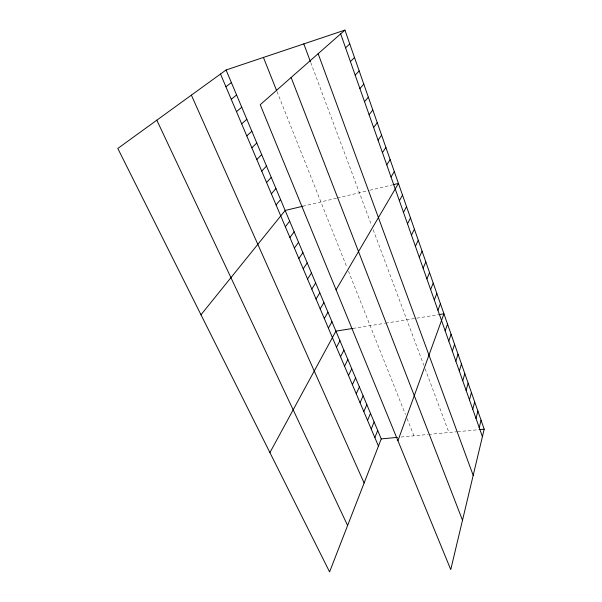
<?xml version="1.0" encoding="UTF-8"?>
<svg xmlns="http://www.w3.org/2000/svg" width="602" height="602" viewBox="0 0 602 602"><rect width="100%" height="100%" fill="white"/><g stroke="black" fill="none" stroke-linecap="round" stroke-linejoin="round"><path stroke-width="0.45" stroke-dasharray="3.01 2.26" d="M302.844 206.238L336.45 198.224M337.316 198.02L368.988 190.465M369.869 190.255L392.128 184.949M352.847 328.429L384.618 323.327M385.536 323.184L437.94 314.771M401.082 437.029L427.766 434.509M428.639 434.426L456.737 431.769M457.603 431.687L478.831 429.677M277.018 91.594L347.106 267.807M348.46 271.216L405.462 414.522M407.05 418.518L413.928 435.81M310.767 62.555L371.615 225.509M373.187 229.716L423.8 365.279M425.102 368.748L448.911 432.507"/><path stroke-width="0.9" d="M484.196 429.166L450.747 569.597L260.214 104.718L344.938 30.1L484.196 429.166L479.726 429.595M479.237 427.631L481.066 420.188M476.016 418.488L477.898 411.106M472.758 409.225L474.685 401.91M469.462 399.856L471.434 392.602M466.121 390.367L468.145 383.173M462.735 380.757L464.819 373.631M459.311 371.028L461.448 363.977M455.849 361.177L458.032 354.194M452.335 351.199L454.578 344.291M448.776 341.086L451.079 334.26M445.171 330.852L447.534 324.102M397.93 440.732L443.945 313.815L438.798 314.635M437.94 310.286L440.416 303.701M226.081 69.983L381.247 438.903L329.587 571.9L117.804 148.461L226.081 69.983L344.938 30.1M434.305 299.962L436.841 293.46M374.858 437.616L377.702 430.483M430.626 289.502L433.222 283.083M371.223 429.045L374.12 421.972M367.544 420.377L370.501 413.356M426.893 278.907L429.557 272.578M363.826 411.61L366.836 404.642M423.116 268.168L425.84 261.938M360.056 402.738L363.126 395.83M419.293 257.295L422.077 251.162M356.249 393.768L359.379 386.913M352.388 384.686L355.579 377.89M415.41 246.278L418.27 240.243M348.49 375.49L351.741 368.755M411.482 235.119L414.409 229.181M344.54 366.189L347.858 359.522M340.544 356.775L343.923 350.176M407.501 223.801L410.496 217.977M336.503 347.249L339.949 340.717M403.468 212.333L406.538 206.614M269.914 452.591L335.924 331.138L352.847 328.429M399.374 200.714L402.52 195.108M328.383 328.135L331.965 321.739M324.312 318.541L327.962 312.22M336.082 289.818L398.449 183.444L393.031 184.731M320.196 308.841L323.914 302.595M316.027 299.021L319.812 292.85M391.029 176.988L394.325 171.615M311.806 289.08L315.666 282.985M386.762 164.88L390.141 159.635M307.532 279.012L311.467 272.999M382.443 152.599L385.897 147.482M303.205 268.823L307.216 262.893M298.825 258.506L302.919 252.667M378.064 140.153L381.6 135.164M294.393 248.062L298.562 242.313M373.616 127.526L377.243 122.673M289.901 237.481L294.152 231.823M285.356 226.773L289.682 221.205M369.109 114.719L372.819 110.008M200.985 314.771L285.16 210.459L302.844 206.238M364.541 101.723L368.341 97.163M276.085 204.936L280.585 199.571M271.359 193.806L275.949 188.539M359.898 88.547L363.789 84.129M266.573 182.526L271.246 177.372M355.195 75.175L359.183 70.916M261.727 171.103L266.49 166.062M256.813 159.53L261.667 154.601M350.424 61.607L354.503 57.506M251.832 147.806L256.783 142.983M345.578 47.844L349.754 43.901M246.79 135.917L251.839 131.221M241.673 123.869L246.828 119.301M236.488 111.663L241.741 107.216M231.236 99.285L236.594 94.973M225.916 86.741L231.371 82.564M381.247 438.903L397.433 437.376M156.821 120.182L347.602 525.508M191.383 95.139L364.112 483.007M220.513 74.023L378.455 446.082M263.435 57.453L276.687 90.751M291.135 77.485L462.502 520.241M303.799 43.901L310.436 61.675M318.149 53.698L473.195 475.369M340.657 33.87L482.413 436.668"/></g></svg>
